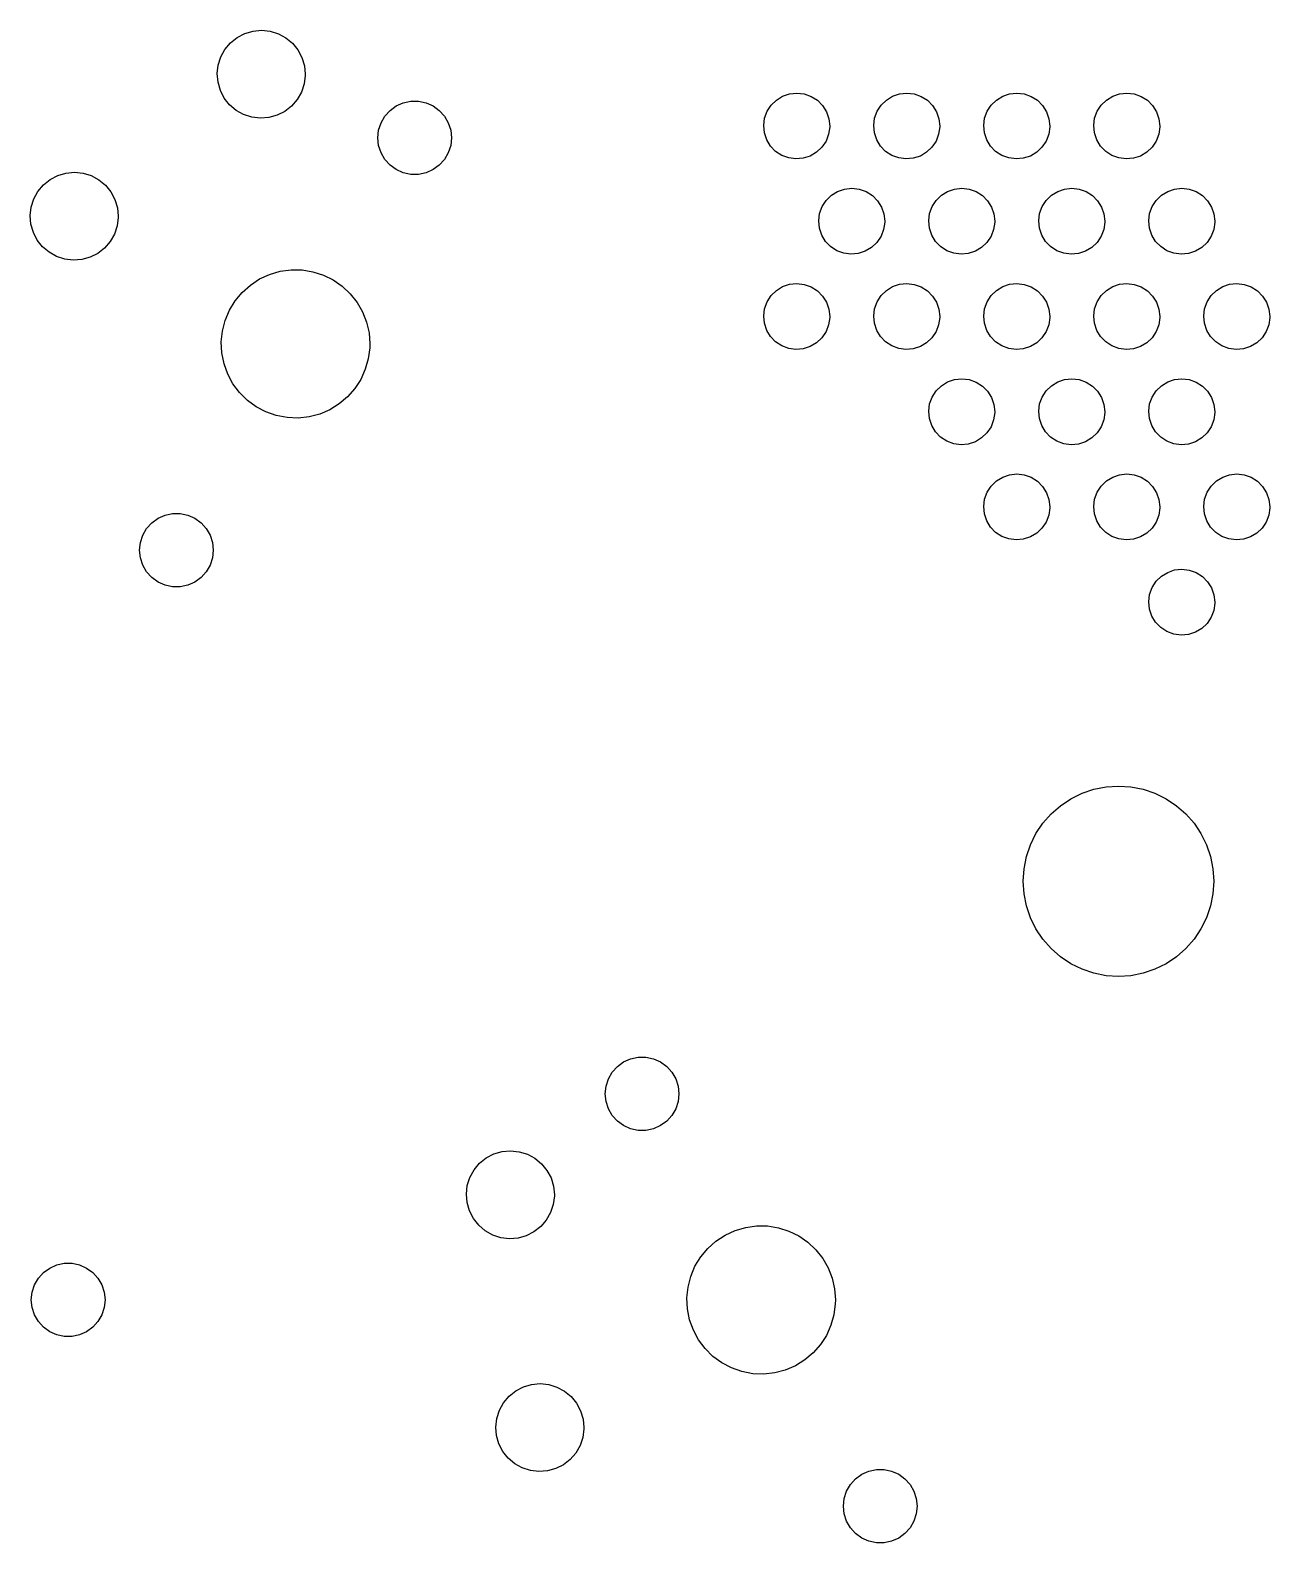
# Model space of a CAD drawing. Extents: x 195 to 313, y -163 to -63.
# Drawn here: x 224.88 to 253.49, y -154.69 to -119.75 of the extents above; entities that cross this region are included whole.
import ezdxf

# ---------------------------------------------------------------- set-up
doc = ezdxf.new("R2010")
doc.units = 0
doc.layers.add('BLACK', color=7, linetype='CONTINUOUS')

msp = doc.modelspace()

# ---------------------------------------------------------------- linework, layer by layer
at = {"layer": 'BLACK', "linetype": 'CONTINUOUS'}
for p, q in [((229.653, -119.92), (229.829, -119.828)), ((229.829, -119.828), (230.019, -119.772)), ((230.019, -119.772), (230.216, -119.754)), ((230.216, -119.754), (230.413, -119.775)), ((230.413, -119.775), (230.603, -119.833)), ((230.603, -119.833), (230.777, -119.928)), ((229.371, -120.196), (229.498, -120.044)), ((229.498, -120.044), (229.653, -119.92)), ((230.777, -119.928), (230.93, -120.054)), ((230.93, -120.054), (231.055, -120.208)), ((229.215, -120.559), (229.275, -120.37)), ((229.275, -120.37), (229.371, -120.196)), ((231.055, -120.208), (231.148, -120.383)), ((231.148, -120.383), (231.206, -120.573)), ((229.193, -120.756), (229.215, -120.559)), ((229.21, -120.953), (229.193, -120.756)), ((231.225, -120.798), (231.2, -120.995)), ((231.206, -120.573), (231.225, -120.77)), ((231.225, -120.77), (231.225, -120.798)), ((229.264, -121.144), (229.21, -120.953)), ((229.355, -121.32), (229.264, -121.144)), ((231.137, -121.183), (231.039, -121.356)), ((231.2, -120.995), (231.137, -121.183)), ((242.246, -121.277), (242.406, -121.222)), ((242.406, -121.222), (242.575, -121.204)), ((242.575, -121.204), (242.744, -121.224)), ((242.744, -121.224), (242.904, -121.281)), ((244.786, -121.277), (244.946, -121.222)), ((244.946, -121.222), (245.115, -121.204)), ((245.115, -121.204), (245.284, -121.224)), ((245.284, -121.224), (245.444, -121.281)), ((247.326, -121.277), (247.486, -121.222)), ((247.486, -121.222), (247.655, -121.204)), ((247.655, -121.204), (247.824, -121.224)), ((247.824, -121.224), (247.984, -121.281)), ((249.866, -121.277), (250.026, -121.222)), ((250.026, -121.222), (250.195, -121.204)), ((250.195, -121.204), (250.364, -121.224)), ((250.364, -121.224), (250.524, -121.281)), ((229.478, -121.476), (229.355, -121.32)), ((229.629, -121.604), (229.478, -121.476)), ((230.91, -121.506), (230.754, -121.628)), ((231.039, -121.356), (230.91, -121.506)), ((233.181, -121.605), (233.325, -121.5)), ((233.325, -121.5), (233.487, -121.428)), ((233.487, -121.428), (233.661, -121.391)), ((233.661, -121.391), (233.839, -121.391)), ((233.839, -121.391), (234.013, -121.428)), ((234.013, -121.428), (234.175, -121.5)), ((234.175, -121.5), (234.319, -121.605)), ((241.887, -121.627), (241.979, -121.484)), ((241.979, -121.484), (242.101, -121.366)), ((242.101, -121.366), (242.246, -121.277)), ((242.904, -121.281), (243.047, -121.372)), ((243.047, -121.372), (243.167, -121.493)), ((243.167, -121.493), (243.257, -121.637)), ((244.427, -121.627), (244.519, -121.484)), ((244.519, -121.484), (244.641, -121.366)), ((244.641, -121.366), (244.786, -121.277)), ((245.444, -121.281), (245.587, -121.372)), ((245.587, -121.372), (245.707, -121.493)), ((245.707, -121.493), (245.797, -121.637)), ((246.967, -121.627), (247.059, -121.484)), ((247.059, -121.484), (247.181, -121.366)), ((247.181, -121.366), (247.326, -121.277)), ((247.984, -121.281), (248.127, -121.372)), ((248.127, -121.372), (248.247, -121.493)), ((248.247, -121.493), (248.337, -121.637)), ((249.507, -121.627), (249.599, -121.484)), ((249.599, -121.484), (249.721, -121.366)), ((249.721, -121.366), (249.866, -121.277)), ((250.524, -121.281), (250.667, -121.372)), ((250.667, -121.372), (250.787, -121.493)), ((250.787, -121.493), (250.877, -121.637)), ((229.802, -121.701), (229.629, -121.604)), ((229.991, -121.762), (229.802, -121.701)), ((230.188, -121.786), (229.991, -121.762)), ((230.386, -121.77), (230.188, -121.786)), ((230.577, -121.717), (230.386, -121.77)), ((230.754, -121.628), (230.577, -121.717)), ((232.918, -122.06), (232.973, -121.891)), ((232.973, -121.891), (233.062, -121.737)), ((233.062, -121.737), (233.181, -121.605)), ((234.319, -121.605), (234.438, -121.737)), ((234.438, -121.737), (234.527, -121.891)), ((234.527, -121.891), (234.582, -122.06)), ((241.808, -121.955), (241.829, -121.787)), ((241.829, -121.787), (241.887, -121.627)), ((243.257, -121.637), (243.313, -121.797)), ((243.313, -121.797), (243.332, -121.966)), ((244.348, -121.955), (244.369, -121.787)), ((244.369, -121.787), (244.427, -121.627)), ((245.797, -121.637), (245.853, -121.797)), ((245.853, -121.797), (245.872, -121.966)), ((246.888, -121.955), (246.909, -121.787)), ((246.909, -121.787), (246.967, -121.627)), ((248.337, -121.637), (248.393, -121.797)), ((248.393, -121.797), (248.412, -121.966)), ((249.428, -121.955), (249.449, -121.787)), ((249.449, -121.787), (249.507, -121.627)), ((250.877, -121.637), (250.933, -121.797)), ((250.933, -121.797), (250.952, -121.966)), ((232.899, -122.237), (232.918, -122.06)), ((232.918, -122.414), (232.899, -122.237)), ((234.582, -122.06), (234.601, -122.237)), ((234.601, -122.237), (234.582, -122.414)), ((241.825, -122.124), (241.808, -121.955)), ((241.878, -122.286), (241.825, -122.124)), ((241.966, -122.431), (241.878, -122.286)), ((243.308, -122.156), (243.248, -122.314)), ((243.332, -121.987), (243.308, -122.156)), ((243.332, -121.966), (243.332, -121.987)), ((244.365, -122.124), (244.348, -121.955)), ((244.418, -122.286), (244.365, -122.124)), ((244.506, -122.431), (244.418, -122.286)), ((245.848, -122.156), (245.788, -122.314)), ((245.872, -121.987), (245.848, -122.156)), ((245.872, -121.966), (245.872, -121.987)), ((246.905, -122.124), (246.888, -121.955)), ((246.958, -122.286), (246.905, -122.124)), ((247.046, -122.431), (246.958, -122.286)), ((248.388, -122.156), (248.328, -122.314)), ((248.412, -121.987), (248.388, -122.156)), ((248.412, -121.966), (248.412, -121.987)), ((249.445, -122.124), (249.428, -121.955)), ((249.498, -122.286), (249.445, -122.124)), ((249.586, -122.431), (249.498, -122.286)), ((250.928, -122.156), (250.868, -122.314)), ((250.952, -121.987), (250.928, -122.156)), ((250.952, -121.966), (250.952, -121.987)), ((232.973, -122.583), (232.918, -122.414)), ((233.062, -122.737), (232.973, -122.583)), ((234.527, -122.583), (234.438, -122.737)), ((234.582, -122.414), (234.527, -122.583)), ((242.084, -122.553), (241.966, -122.431)), ((242.226, -122.646), (242.084, -122.553)), ((243.031, -122.573), (242.885, -122.66)), ((243.154, -122.456), (243.031, -122.573)), ((243.248, -122.314), (243.154, -122.456)), ((244.624, -122.553), (244.506, -122.431)), ((244.766, -122.646), (244.624, -122.553)), ((245.571, -122.573), (245.425, -122.66)), ((245.694, -122.456), (245.571, -122.573)), ((245.788, -122.314), (245.694, -122.456)), ((247.164, -122.553), (247.046, -122.431)), ((247.306, -122.646), (247.164, -122.553)), ((248.111, -122.573), (247.965, -122.66)), ((248.234, -122.456), (248.111, -122.573)), ((248.328, -122.314), (248.234, -122.456)), ((249.704, -122.553), (249.586, -122.431)), ((249.846, -122.646), (249.704, -122.553)), ((250.651, -122.573), (250.505, -122.66)), ((250.774, -122.456), (250.651, -122.573)), ((250.868, -122.314), (250.774, -122.456)), ((233.181, -122.869), (233.062, -122.737)), ((233.325, -122.974), (233.181, -122.869)), ((233.487, -123.046), (233.325, -122.974)), ((234.175, -122.974), (234.013, -123.046)), ((234.319, -122.869), (234.175, -122.974)), ((234.438, -122.737), (234.319, -122.869)), ((242.386, -122.705), (242.226, -122.646)), ((242.554, -122.728), (242.386, -122.705)), ((242.723, -122.712), (242.554, -122.728)), ((242.885, -122.66), (242.723, -122.712)), ((244.926, -122.705), (244.766, -122.646)), ((245.094, -122.728), (244.926, -122.705)), ((245.263, -122.712), (245.094, -122.728)), ((245.425, -122.66), (245.263, -122.712)), ((247.466, -122.705), (247.306, -122.646)), ((247.634, -122.728), (247.466, -122.705)), ((247.803, -122.712), (247.634, -122.728)), ((247.965, -122.66), (247.803, -122.712)), ((250.006, -122.705), (249.846, -122.646)), ((250.174, -122.728), (250.006, -122.705)), ((250.343, -122.712), (250.174, -122.728)), ((250.505, -122.66), (250.343, -122.712)), ((225.052, -123.476), (225.18, -123.324)), ((225.18, -123.324), (225.334, -123.2)), ((225.334, -123.2), (225.51, -123.108)), ((225.51, -123.108), (225.7, -123.052)), ((225.7, -123.052), (225.898, -123.034)), ((225.898, -123.034), (226.095, -123.055)), ((226.095, -123.055), (226.284, -123.113)), ((226.284, -123.113), (226.459, -123.208)), ((226.459, -123.208), (226.611, -123.334)), ((226.611, -123.334), (226.737, -123.488)), ((233.661, -123.083), (233.487, -123.046)), ((233.839, -123.083), (233.661, -123.083)), ((234.013, -123.046), (233.839, -123.083)), ((224.897, -123.839), (224.957, -123.65)), ((224.957, -123.65), (225.052, -123.476)), ((226.737, -123.488), (226.83, -123.663)), ((226.83, -123.663), (226.887, -123.853)), ((243.157, -123.827), (243.249, -123.684)), ((243.249, -123.684), (243.371, -123.566)), ((243.371, -123.566), (243.516, -123.477)), ((243.516, -123.477), (243.676, -123.422)), ((243.676, -123.422), (243.845, -123.404)), ((243.845, -123.404), (244.014, -123.424)), ((244.014, -123.424), (244.174, -123.481)), ((244.174, -123.481), (244.317, -123.572)), ((244.317, -123.572), (244.437, -123.693)), ((245.697, -123.827), (245.789, -123.684)), ((245.789, -123.684), (245.911, -123.566)), ((245.911, -123.566), (246.056, -123.477)), ((246.056, -123.477), (246.216, -123.422)), ((246.216, -123.422), (246.385, -123.404)), ((246.385, -123.404), (246.554, -123.424)), ((246.554, -123.424), (246.714, -123.481)), ((246.714, -123.481), (246.857, -123.572)), ((246.857, -123.572), (246.977, -123.693)), ((248.237, -123.827), (248.329, -123.684)), ((248.329, -123.684), (248.451, -123.566)), ((248.451, -123.566), (248.596, -123.477)), ((248.596, -123.477), (248.756, -123.422)), ((248.756, -123.422), (248.925, -123.404)), ((248.925, -123.404), (249.094, -123.424)), ((249.094, -123.424), (249.254, -123.481)), ((249.254, -123.481), (249.397, -123.572)), ((249.397, -123.572), (249.517, -123.693)), ((250.777, -123.827), (250.869, -123.684)), ((250.869, -123.684), (250.991, -123.566)), ((250.991, -123.566), (251.136, -123.477)), ((251.136, -123.477), (251.296, -123.422)), ((251.296, -123.422), (251.465, -123.404)), ((251.465, -123.404), (251.634, -123.424)), ((251.634, -123.424), (251.794, -123.481)), ((251.794, -123.481), (251.937, -123.572)), ((251.937, -123.572), (252.057, -123.693)), ((224.875, -124.036), (224.897, -123.839)), ((226.887, -123.853), (226.906, -124.05)), ((243.078, -124.155), (243.099, -123.987)), ((243.099, -123.987), (243.157, -123.827)), ((244.437, -123.693), (244.527, -123.837)), ((244.527, -123.837), (244.583, -123.997)), ((244.583, -123.997), (244.602, -124.166)), ((245.618, -124.155), (245.639, -123.987)), ((245.639, -123.987), (245.697, -123.827)), ((246.977, -123.693), (247.067, -123.837)), ((247.067, -123.837), (247.123, -123.997)), ((247.123, -123.997), (247.142, -124.166)), ((248.158, -124.155), (248.179, -123.987)), ((248.179, -123.987), (248.237, -123.827)), ((249.517, -123.693), (249.607, -123.837)), ((249.607, -123.837), (249.663, -123.997)), ((249.663, -123.997), (249.682, -124.166)), ((250.698, -124.155), (250.719, -123.987)), ((250.719, -123.987), (250.777, -123.827)), ((252.057, -123.693), (252.147, -123.837)), ((252.147, -123.837), (252.203, -123.997)), ((252.203, -123.997), (252.222, -124.166)), ((224.891, -124.233), (224.875, -124.036)), ((224.946, -124.424), (224.891, -124.233)), ((226.881, -124.275), (226.819, -124.463)), ((226.906, -124.078), (226.881, -124.275)), ((226.906, -124.05), (226.906, -124.078)), ((243.095, -124.324), (243.078, -124.155)), ((243.148, -124.486), (243.095, -124.324)), ((244.578, -124.356), (244.518, -124.514)), ((244.602, -124.187), (244.578, -124.356)), ((244.602, -124.166), (244.602, -124.187)), ((245.635, -124.324), (245.618, -124.155)), ((245.688, -124.486), (245.635, -124.324)), ((247.118, -124.356), (247.058, -124.514)), ((247.142, -124.187), (247.118, -124.356)), ((247.142, -124.166), (247.142, -124.187)), ((248.175, -124.324), (248.158, -124.155)), ((248.228, -124.486), (248.175, -124.324)), ((249.658, -124.356), (249.598, -124.514)), ((249.682, -124.187), (249.658, -124.356)), ((249.682, -124.166), (249.682, -124.187)), ((250.715, -124.324), (250.698, -124.155)), ((250.768, -124.486), (250.715, -124.324)), ((252.198, -124.356), (252.138, -124.514)), ((252.222, -124.187), (252.198, -124.356)), ((252.222, -124.166), (252.222, -124.187)), ((225.036, -124.6), (224.946, -124.424)), ((225.16, -124.756), (225.036, -124.6)), ((226.721, -124.636), (226.591, -124.786)), ((226.819, -124.463), (226.721, -124.636)), ((243.236, -124.631), (243.148, -124.486)), ((243.354, -124.753), (243.236, -124.631)), ((244.424, -124.656), (244.301, -124.773)), ((244.518, -124.514), (244.424, -124.656)), ((245.776, -124.631), (245.688, -124.486)), ((245.894, -124.753), (245.776, -124.631)), ((246.964, -124.656), (246.841, -124.773)), ((247.058, -124.514), (246.964, -124.656)), ((248.316, -124.631), (248.228, -124.486)), ((248.434, -124.753), (248.316, -124.631)), ((249.504, -124.656), (249.381, -124.773)), ((249.598, -124.514), (249.504, -124.656)), ((250.856, -124.631), (250.768, -124.486)), ((250.974, -124.753), (250.856, -124.631)), ((252.044, -124.656), (251.921, -124.773)), ((252.138, -124.514), (252.044, -124.656)), ((225.311, -124.884), (225.16, -124.756)), ((225.484, -124.981), (225.311, -124.884)), ((225.672, -125.042), (225.484, -124.981)), ((225.869, -125.066), (225.672, -125.042)), ((226.067, -125.051), (225.869, -125.066)), ((226.258, -124.997), (226.067, -125.051)), ((226.435, -124.908), (226.258, -124.997)), ((226.591, -124.786), (226.435, -124.908)), ((243.496, -124.846), (243.354, -124.753)), ((243.656, -124.905), (243.496, -124.846)), ((243.824, -124.928), (243.656, -124.905)), ((243.993, -124.912), (243.824, -124.928)), ((244.155, -124.86), (243.993, -124.912)), ((244.301, -124.773), (244.155, -124.86)), ((246.036, -124.846), (245.894, -124.753)), ((246.196, -124.905), (246.036, -124.846)), ((246.364, -124.928), (246.196, -124.905)), ((246.533, -124.912), (246.364, -124.928)), ((246.695, -124.86), (246.533, -124.912)), ((246.841, -124.773), (246.695, -124.86)), ((248.576, -124.846), (248.434, -124.753)), ((248.736, -124.905), (248.576, -124.846)), ((248.904, -124.928), (248.736, -124.905)), ((249.073, -124.912), (248.904, -124.928)), ((249.235, -124.86), (249.073, -124.912)), ((249.381, -124.773), (249.235, -124.86)), ((251.116, -124.846), (250.974, -124.753)), ((251.276, -124.905), (251.116, -124.846)), ((251.444, -124.928), (251.276, -124.905)), ((251.613, -124.912), (251.444, -124.928)), ((251.775, -124.86), (251.613, -124.912)), ((251.921, -124.773), (251.775, -124.86)), ((230.169, -125.5), (230.4, -125.394)), ((230.4, -125.394), (230.644, -125.323)), ((230.644, -125.323), (230.895, -125.289)), ((230.895, -125.289), (231.149, -125.292)), ((231.149, -125.292), (231.4, -125.333)), ((231.4, -125.333), (231.642, -125.41)), ((231.642, -125.41), (231.87, -125.523)), ((229.767, -125.809), (229.956, -125.64)), ((229.956, -125.64), (230.169, -125.5)), ((231.87, -125.523), (232.079, -125.668)), ((232.079, -125.668), (232.264, -125.842)), ((241.979, -125.884), (242.101, -125.766)), ((242.101, -125.766), (242.246, -125.677)), ((242.246, -125.677), (242.406, -125.622)), ((242.406, -125.622), (242.575, -125.604)), ((242.575, -125.604), (242.744, -125.624)), ((242.744, -125.624), (242.904, -125.681)), ((242.904, -125.681), (243.047, -125.772)), ((243.047, -125.772), (243.167, -125.893)), ((244.519, -125.884), (244.641, -125.766)), ((244.641, -125.766), (244.786, -125.677)), ((244.786, -125.677), (244.946, -125.622)), ((244.946, -125.622), (245.115, -125.604)), ((245.115, -125.604), (245.284, -125.624)), ((245.284, -125.624), (245.444, -125.681)), ((245.444, -125.681), (245.587, -125.772)), ((245.587, -125.772), (245.707, -125.893)), ((247.059, -125.884), (247.181, -125.766)), ((247.181, -125.766), (247.326, -125.677)), ((247.326, -125.677), (247.486, -125.622)), ((247.486, -125.622), (247.655, -125.604)), ((247.655, -125.604), (247.824, -125.624)), ((247.824, -125.624), (247.984, -125.681)), ((247.984, -125.681), (248.127, -125.772)), ((248.127, -125.772), (248.247, -125.893)), ((249.599, -125.884), (249.721, -125.766)), ((249.721, -125.766), (249.866, -125.677)), ((249.866, -125.677), (250.026, -125.622)), ((250.026, -125.622), (250.195, -125.604)), ((250.195, -125.604), (250.364, -125.624)), ((250.364, -125.624), (250.524, -125.681)), ((250.524, -125.681), (250.667, -125.772)), ((250.667, -125.772), (250.787, -125.893)), ((252.139, -125.884), (252.261, -125.766)), ((252.261, -125.766), (252.406, -125.677)), ((252.406, -125.677), (252.566, -125.622)), ((252.566, -125.622), (252.735, -125.604)), ((252.735, -125.604), (252.904, -125.624)), ((252.904, -125.624), (253.064, -125.681)), ((253.064, -125.681), (253.207, -125.772)), ((253.207, -125.772), (253.327, -125.893)), ((229.472, -126.222), (229.604, -126.004)), ((229.604, -126.004), (229.767, -125.809)), ((232.264, -125.842), (232.421, -126.041)), ((232.421, -126.041), (232.547, -126.262)), ((241.829, -126.187), (241.887, -126.027)), ((241.887, -126.027), (241.979, -125.884)), ((243.167, -125.893), (243.257, -126.037)), ((243.257, -126.037), (243.313, -126.197)), ((244.369, -126.187), (244.427, -126.027)), ((244.427, -126.027), (244.519, -125.884)), ((245.707, -125.893), (245.797, -126.037)), ((245.797, -126.037), (245.853, -126.197)), ((246.909, -126.187), (246.967, -126.027)), ((246.967, -126.027), (247.059, -125.884)), ((248.247, -125.893), (248.337, -126.037)), ((248.337, -126.037), (248.393, -126.197)), ((249.449, -126.187), (249.507, -126.027)), ((249.507, -126.027), (249.599, -125.884)), ((250.787, -125.893), (250.877, -126.037)), ((250.877, -126.037), (250.933, -126.197)), ((251.989, -126.187), (252.047, -126.027)), ((252.047, -126.027), (252.139, -125.884)), ((253.327, -125.893), (253.417, -126.037)), ((253.417, -126.037), (253.473, -126.197)), ((229.312, -126.702), (229.374, -126.456)), ((229.374, -126.456), (229.472, -126.222)), ((232.547, -126.262), (232.64, -126.499)), ((241.808, -126.355), (241.829, -126.187)), ((241.825, -126.524), (241.808, -126.355)), ((243.332, -126.387), (243.308, -126.556)), ((243.313, -126.197), (243.332, -126.366)), ((243.332, -126.366), (243.332, -126.387)), ((244.348, -126.355), (244.369, -126.187)), ((244.365, -126.524), (244.348, -126.355)), ((245.872, -126.387), (245.848, -126.556)), ((245.853, -126.197), (245.872, -126.366)), ((245.872, -126.366), (245.872, -126.387)), ((246.888, -126.355), (246.909, -126.187)), ((246.905, -126.524), (246.888, -126.355)), ((248.412, -126.387), (248.388, -126.556)), ((248.393, -126.197), (248.412, -126.366)), ((248.412, -126.366), (248.412, -126.387)), ((249.428, -126.355), (249.449, -126.187)), ((249.445, -126.524), (249.428, -126.355)), ((250.952, -126.387), (250.928, -126.556)), ((250.933, -126.197), (250.952, -126.366)), ((250.952, -126.366), (250.952, -126.387)), ((251.968, -126.355), (251.989, -126.187)), ((251.985, -126.524), (251.968, -126.355)), ((253.492, -126.387), (253.468, -126.556)), ((253.473, -126.197), (253.492, -126.366)), ((253.492, -126.366), (253.492, -126.387)), ((229.286, -126.955), (229.312, -126.702)), ((232.64, -126.499), (232.696, -126.747)), ((232.696, -126.747), (232.714, -127)), ((241.878, -126.686), (241.825, -126.524)), ((241.966, -126.831), (241.878, -126.686)), ((243.248, -126.714), (243.154, -126.856)), ((243.308, -126.556), (243.248, -126.714)), ((244.418, -126.686), (244.365, -126.524)), ((244.506, -126.831), (244.418, -126.686)), ((245.788, -126.714), (245.694, -126.856)), ((245.848, -126.556), (245.788, -126.714)), ((246.958, -126.686), (246.905, -126.524)), ((247.046, -126.831), (246.958, -126.686)), ((248.328, -126.714), (248.234, -126.856)), ((248.388, -126.556), (248.328, -126.714)), ((249.498, -126.686), (249.445, -126.524)), ((249.586, -126.831), (249.498, -126.686)), ((250.868, -126.714), (250.774, -126.856)), ((250.928, -126.556), (250.868, -126.714)), ((252.038, -126.686), (251.985, -126.524)), ((252.126, -126.831), (252.038, -126.686)), ((253.408, -126.714), (253.314, -126.856)), ((253.468, -126.556), (253.408, -126.714)), ((229.298, -127.209), (229.286, -126.955)), ((232.712, -127.09), (232.68, -127.342)), ((232.714, -127), (232.712, -127.09)), ((242.084, -126.953), (241.966, -126.831)), ((242.226, -127.046), (242.084, -126.953)), ((242.386, -127.105), (242.226, -127.046)), ((242.554, -127.128), (242.386, -127.105)), ((242.723, -127.112), (242.554, -127.128)), ((242.885, -127.06), (242.723, -127.112)), ((243.031, -126.973), (242.885, -127.06)), ((243.154, -126.856), (243.031, -126.973)), ((244.624, -126.953), (244.506, -126.831)), ((244.766, -127.046), (244.624, -126.953)), ((244.926, -127.105), (244.766, -127.046)), ((245.094, -127.128), (244.926, -127.105)), ((245.263, -127.112), (245.094, -127.128)), ((245.425, -127.06), (245.263, -127.112)), ((245.571, -126.973), (245.425, -127.06)), ((245.694, -126.856), (245.571, -126.973)), ((247.164, -126.953), (247.046, -126.831)), ((247.306, -127.046), (247.164, -126.953)), ((247.466, -127.105), (247.306, -127.046)), ((247.634, -127.128), (247.466, -127.105)), ((247.803, -127.112), (247.634, -127.128)), ((247.965, -127.06), (247.803, -127.112)), ((248.111, -126.973), (247.965, -127.06)), ((248.234, -126.856), (248.111, -126.973)), ((249.704, -126.953), (249.586, -126.831)), ((249.846, -127.046), (249.704, -126.953)), ((250.006, -127.105), (249.846, -127.046)), ((250.174, -127.128), (250.006, -127.105)), ((250.343, -127.112), (250.174, -127.128)), ((250.505, -127.06), (250.343, -127.112)), ((250.651, -126.973), (250.505, -127.06)), ((250.774, -126.856), (250.651, -126.973)), ((252.244, -126.953), (252.126, -126.831)), ((252.386, -127.046), (252.244, -126.953)), ((252.546, -127.105), (252.386, -127.046)), ((252.714, -127.128), (252.546, -127.105)), ((252.883, -127.112), (252.714, -127.128)), ((253.045, -127.06), (252.883, -127.112)), ((253.191, -126.973), (253.045, -127.06)), ((253.314, -126.856), (253.191, -126.973)), ((229.348, -127.458), (229.298, -127.209)), ((229.434, -127.697), (229.348, -127.458)), ((232.68, -127.342), (232.611, -127.586)), ((229.554, -127.921), (229.434, -127.697)), ((232.507, -127.818), (232.369, -128.032)), ((232.611, -127.586), (232.507, -127.818)), ((246.056, -127.877), (246.216, -127.822)), ((246.216, -127.822), (246.385, -127.804)), ((246.385, -127.804), (246.554, -127.824)), ((246.554, -127.824), (246.714, -127.881)), ((248.596, -127.877), (248.756, -127.822)), ((248.756, -127.822), (248.925, -127.804)), ((248.925, -127.804), (249.094, -127.824)), ((249.094, -127.824), (249.254, -127.881)), ((251.136, -127.877), (251.296, -127.822)), ((251.296, -127.822), (251.465, -127.804)), ((251.465, -127.804), (251.634, -127.824)), ((251.634, -127.824), (251.794, -127.881)), ((229.706, -128.125), (229.554, -127.921)), ((229.887, -128.304), (229.706, -128.125)), ((232.202, -128.223), (232.008, -128.387)), ((232.369, -128.032), (232.202, -128.223)), ((245.697, -128.227), (245.789, -128.084)), ((245.789, -128.084), (245.911, -127.966)), ((245.911, -127.966), (246.056, -127.877)), ((246.714, -127.881), (246.857, -127.972)), ((246.857, -127.972), (246.977, -128.093)), ((246.977, -128.093), (247.067, -128.237)), ((248.237, -128.227), (248.329, -128.084)), ((248.329, -128.084), (248.451, -127.966)), ((248.451, -127.966), (248.596, -127.877)), ((249.254, -127.881), (249.397, -127.972)), ((249.397, -127.972), (249.517, -128.093)), ((249.517, -128.093), (249.607, -128.237)), ((250.777, -128.227), (250.869, -128.084)), ((250.869, -128.084), (250.991, -127.966)), ((250.991, -127.966), (251.136, -127.877)), ((251.794, -127.881), (251.937, -127.972)), ((251.937, -127.972), (252.057, -128.093)), ((252.057, -128.093), (252.147, -128.237)), ((230.091, -128.454), (229.887, -128.304)), ((230.316, -128.572), (230.091, -128.454)), ((230.556, -128.656), (230.316, -128.572)), ((231.792, -128.521), (231.558, -128.621)), ((232.008, -128.387), (231.792, -128.521)), ((245.618, -128.555), (245.639, -128.387)), ((245.635, -128.724), (245.618, -128.555)), ((245.639, -128.387), (245.697, -128.227)), ((247.067, -128.237), (247.123, -128.397)), ((247.123, -128.397), (247.142, -128.566)), ((247.142, -128.566), (247.142, -128.587)), ((248.158, -128.555), (248.179, -128.387)), ((248.175, -128.724), (248.158, -128.555)), ((248.179, -128.387), (248.237, -128.227)), ((249.607, -128.237), (249.663, -128.397)), ((249.663, -128.397), (249.682, -128.566)), ((249.682, -128.566), (249.682, -128.587)), ((250.698, -128.555), (250.719, -128.387)), ((250.715, -128.724), (250.698, -128.555)), ((250.719, -128.387), (250.777, -128.227)), ((252.147, -128.237), (252.203, -128.397)), ((252.203, -128.397), (252.222, -128.566)), ((252.222, -128.566), (252.222, -128.587)), ((230.806, -128.703), (230.556, -128.656)), ((231.06, -128.713), (230.806, -128.703)), ((231.312, -128.686), (231.06, -128.713)), ((231.558, -128.621), (231.312, -128.686)), ((245.688, -128.886), (245.635, -128.724)), ((245.776, -129.031), (245.688, -128.886)), ((247.058, -128.914), (246.964, -129.056)), ((247.118, -128.756), (247.058, -128.914)), ((247.142, -128.587), (247.118, -128.756)), ((248.228, -128.886), (248.175, -128.724)), ((248.316, -129.031), (248.228, -128.886)), ((249.598, -128.914), (249.504, -129.056)), ((249.658, -128.756), (249.598, -128.914)), ((249.682, -128.587), (249.658, -128.756)), ((250.768, -128.886), (250.715, -128.724)), ((250.856, -129.031), (250.768, -128.886)), ((252.138, -128.914), (252.044, -129.056)), ((252.198, -128.756), (252.138, -128.914)), ((252.222, -128.587), (252.198, -128.756)), ((245.894, -129.153), (245.776, -129.031)), ((246.036, -129.246), (245.894, -129.153)), ((246.196, -129.305), (246.036, -129.246)), ((246.695, -129.26), (246.533, -129.312)), ((246.841, -129.173), (246.695, -129.26)), ((246.964, -129.056), (246.841, -129.173)), ((248.434, -129.153), (248.316, -129.031)), ((248.576, -129.246), (248.434, -129.153)), ((248.736, -129.305), (248.576, -129.246)), ((249.235, -129.26), (249.073, -129.312)), ((249.381, -129.173), (249.235, -129.26)), ((249.504, -129.056), (249.381, -129.173)), ((250.974, -129.153), (250.856, -129.031)), ((251.116, -129.246), (250.974, -129.153)), ((251.276, -129.305), (251.116, -129.246)), ((251.775, -129.26), (251.613, -129.312)), ((251.921, -129.173), (251.775, -129.26)), ((252.044, -129.056), (251.921, -129.173)), ((246.364, -129.328), (246.196, -129.305)), ((246.533, -129.312), (246.364, -129.328)), ((248.904, -129.328), (248.736, -129.305)), ((249.073, -129.312), (248.904, -129.328)), ((251.444, -129.328), (251.276, -129.305)), ((251.613, -129.312), (251.444, -129.328)), ((246.967, -130.427), (247.059, -130.284)), ((247.059, -130.284), (247.181, -130.166)), ((247.181, -130.166), (247.326, -130.077)), ((247.326, -130.077), (247.486, -130.022)), ((247.486, -130.022), (247.655, -130.004)), ((247.655, -130.004), (247.824, -130.024)), ((247.824, -130.024), (247.984, -130.081)), ((247.984, -130.081), (248.127, -130.172)), ((248.127, -130.172), (248.247, -130.293)), ((248.247, -130.293), (248.337, -130.437)), ((249.507, -130.427), (249.599, -130.284)), ((249.599, -130.284), (249.721, -130.166)), ((249.721, -130.166), (249.866, -130.077)), ((249.866, -130.077), (250.026, -130.022)), ((250.026, -130.022), (250.195, -130.004)), ((250.195, -130.004), (250.364, -130.024)), ((250.364, -130.024), (250.524, -130.081)), ((250.524, -130.081), (250.667, -130.172)), ((250.667, -130.172), (250.787, -130.293)), ((250.787, -130.293), (250.877, -130.437)), ((252.047, -130.427), (252.139, -130.284)), ((252.139, -130.284), (252.261, -130.166)), ((252.261, -130.166), (252.406, -130.077)), ((252.406, -130.077), (252.566, -130.022)), ((252.566, -130.022), (252.735, -130.004)), ((252.735, -130.004), (252.904, -130.024)), ((252.904, -130.024), (253.064, -130.081)), ((253.064, -130.081), (253.207, -130.172)), ((253.207, -130.172), (253.327, -130.293)), ((253.327, -130.293), (253.417, -130.437)), ((246.888, -130.755), (246.909, -130.587)), ((246.909, -130.587), (246.967, -130.427)), ((248.337, -130.437), (248.393, -130.597)), ((248.393, -130.597), (248.412, -130.766)), ((249.428, -130.755), (249.449, -130.587)), ((249.449, -130.587), (249.507, -130.427)), ((250.877, -130.437), (250.933, -130.597)), ((250.933, -130.597), (250.952, -130.766)), ((251.968, -130.755), (251.989, -130.587)), ((251.989, -130.587), (252.047, -130.427)), ((253.417, -130.437), (253.473, -130.597)), ((253.473, -130.597), (253.492, -130.766)), ((227.825, -131.026), (227.987, -130.954)), ((227.987, -130.954), (228.161, -130.917)), ((228.161, -130.917), (228.339, -130.917)), ((228.339, -130.917), (228.513, -130.954)), ((228.513, -130.954), (228.675, -131.026)), ((246.905, -130.924), (246.888, -130.755)), ((246.958, -131.086), (246.905, -130.924)), ((248.388, -130.956), (248.328, -131.114)), ((248.412, -130.787), (248.388, -130.956)), ((248.412, -130.766), (248.412, -130.787)), ((249.445, -130.924), (249.428, -130.755)), ((249.498, -131.086), (249.445, -130.924)), ((250.928, -130.956), (250.868, -131.114)), ((250.952, -130.787), (250.928, -130.956)), ((250.952, -130.766), (250.952, -130.787)), ((251.985, -130.924), (251.968, -130.755)), ((252.038, -131.086), (251.985, -130.924)), ((253.468, -130.956), (253.408, -131.114)), ((253.492, -130.787), (253.468, -130.956)), ((253.492, -130.766), (253.492, -130.787)), ((227.473, -131.417), (227.562, -131.263)), ((227.562, -131.263), (227.681, -131.131)), ((227.681, -131.131), (227.825, -131.026)), ((228.675, -131.026), (228.819, -131.131)), ((228.819, -131.131), (228.938, -131.263)), ((228.938, -131.263), (229.027, -131.417)), ((247.046, -131.231), (246.958, -131.086)), ((247.164, -131.353), (247.046, -131.231)), ((247.306, -131.446), (247.164, -131.353)), ((248.234, -131.256), (248.111, -131.373)), ((248.328, -131.114), (248.234, -131.256)), ((249.586, -131.231), (249.498, -131.086)), ((249.704, -131.353), (249.586, -131.231)), ((249.846, -131.446), (249.704, -131.353)), ((250.774, -131.256), (250.651, -131.373)), ((250.868, -131.114), (250.774, -131.256)), ((252.126, -131.231), (252.038, -131.086)), ((252.244, -131.353), (252.126, -131.231)), ((252.386, -131.446), (252.244, -131.353)), ((253.314, -131.256), (253.191, -131.373)), ((253.408, -131.114), (253.314, -131.256)), ((227.399, -131.763), (227.418, -131.586)), ((227.418, -131.586), (227.473, -131.417)), ((229.027, -131.417), (229.082, -131.586)), ((229.082, -131.586), (229.101, -131.763)), ((247.466, -131.505), (247.306, -131.446)), ((247.634, -131.528), (247.466, -131.505)), ((247.803, -131.512), (247.634, -131.528)), ((247.965, -131.46), (247.803, -131.512)), ((248.111, -131.373), (247.965, -131.46)), ((250.006, -131.505), (249.846, -131.446)), ((250.174, -131.528), (250.006, -131.505)), ((250.343, -131.512), (250.174, -131.528)), ((250.505, -131.46), (250.343, -131.512)), ((250.651, -131.373), (250.505, -131.46)), ((252.546, -131.505), (252.386, -131.446)), ((252.714, -131.528), (252.546, -131.505)), ((252.883, -131.512), (252.714, -131.528)), ((253.045, -131.46), (252.883, -131.512)), ((253.191, -131.373), (253.045, -131.46)), ((227.418, -131.94), (227.399, -131.763)), ((227.473, -132.109), (227.418, -131.94)), ((229.082, -131.94), (229.027, -132.109)), ((229.101, -131.763), (229.082, -131.94)), ((227.562, -132.263), (227.473, -132.109)), ((227.681, -132.395), (227.562, -132.263)), ((227.825, -132.5), (227.681, -132.395)), ((228.819, -132.395), (228.675, -132.5)), ((228.938, -132.263), (228.819, -132.395)), ((229.027, -132.109), (228.938, -132.263)), ((250.869, -132.484), (250.991, -132.366)), ((250.991, -132.366), (251.136, -132.277)), ((251.136, -132.277), (251.296, -132.222)), ((251.296, -132.222), (251.465, -132.204)), ((251.465, -132.204), (251.634, -132.224)), ((251.634, -132.224), (251.794, -132.281)), ((251.794, -132.281), (251.937, -132.372)), ((251.937, -132.372), (252.057, -132.493)), ((227.987, -132.572), (227.825, -132.5)), ((228.161, -132.609), (227.987, -132.572)), ((228.339, -132.609), (228.161, -132.609)), ((228.513, -132.572), (228.339, -132.609)), ((228.675, -132.5), (228.513, -132.572)), ((250.719, -132.787), (250.777, -132.627)), ((250.777, -132.627), (250.869, -132.484)), ((252.057, -132.493), (252.147, -132.637)), ((252.147, -132.637), (252.203, -132.797)), ((250.698, -132.955), (250.719, -132.787)), ((250.715, -133.124), (250.698, -132.955)), ((252.222, -132.987), (252.198, -133.156)), ((252.203, -132.797), (252.222, -132.966)), ((252.222, -132.966), (252.222, -132.987)), ((250.768, -133.286), (250.715, -133.124)), ((250.856, -133.431), (250.768, -133.286)), ((250.974, -133.553), (250.856, -133.431)), ((252.044, -133.456), (251.921, -133.573)), ((252.138, -133.314), (252.044, -133.456)), ((252.198, -133.156), (252.138, -133.314)), ((251.116, -133.646), (250.974, -133.553)), ((251.276, -133.705), (251.116, -133.646)), ((251.444, -133.728), (251.276, -133.705)), ((251.613, -133.712), (251.444, -133.728)), ((251.775, -133.66), (251.613, -133.712)), ((251.921, -133.573), (251.775, -133.66)), ((249.158, -137.381), (249.431, -137.288)), ((249.431, -137.288), (249.713, -137.232)), ((249.713, -137.232), (250, -137.213)), ((250, -137.213), (250.287, -137.232)), ((250.287, -137.232), (250.569, -137.288)), ((250.569, -137.288), (250.842, -137.381)), ((248.661, -137.668), (248.9, -137.508)), ((248.9, -137.508), (249.158, -137.381)), ((250.842, -137.381), (251.1, -137.508)), ((251.1, -137.508), (251.339, -137.668)), ((248.255, -138.074), (248.444, -137.858)), ((248.444, -137.858), (248.661, -137.668)), ((251.339, -137.668), (251.556, -137.858)), ((251.556, -137.858), (251.745, -138.074)), ((247.967, -138.571), (248.095, -138.313)), ((248.095, -138.313), (248.255, -138.074)), ((251.745, -138.074), (251.905, -138.313)), ((251.905, -138.313), (252.033, -138.571)), ((247.875, -138.844), (247.967, -138.571)), ((252.033, -138.571), (252.125, -138.844)), ((247.819, -139.126), (247.875, -138.844)), ((252.125, -138.844), (252.181, -139.126)), ((247.8, -139.413), (247.819, -139.126)), ((252.181, -139.126), (252.2, -139.413)), ((247.819, -139.7), (247.8, -139.413)), ((247.875, -139.983), (247.819, -139.7)), ((252.181, -139.7), (252.125, -139.983)), ((252.2, -139.413), (252.181, -139.7)), ((247.967, -140.255), (247.875, -139.983)), ((252.125, -139.983), (252.033, -140.255)), ((248.095, -140.513), (247.967, -140.255)), ((252.033, -140.255), (251.905, -140.513)), ((248.255, -140.753), (248.095, -140.513)), ((248.444, -140.969), (248.255, -140.753)), ((251.745, -140.753), (251.556, -140.969)), ((251.905, -140.513), (251.745, -140.753)), ((248.661, -141.159), (248.444, -140.969)), ((251.556, -140.969), (251.339, -141.159)), ((248.9, -141.319), (248.661, -141.159)), ((249.158, -141.446), (248.9, -141.319)), ((249.431, -141.538), (249.158, -141.446)), ((250.842, -141.446), (250.569, -141.538)), ((251.1, -141.319), (250.842, -141.446)), ((251.339, -141.159), (251.1, -141.319)), ((249.713, -141.595), (249.431, -141.538)), ((250, -141.613), (249.713, -141.595)), ((250.287, -141.595), (250, -141.613)), ((250.569, -141.538), (250.287, -141.595)), ((238.431, -143.689), (238.575, -143.584)), ((238.575, -143.584), (238.737, -143.512)), ((238.737, -143.512), (238.911, -143.475)), ((238.911, -143.475), (239.089, -143.475)), ((239.089, -143.475), (239.263, -143.512)), ((239.263, -143.512), (239.425, -143.584)), ((239.425, -143.584), (239.569, -143.689)), ((238.223, -143.975), (238.312, -143.821)), ((238.312, -143.821), (238.431, -143.689)), ((239.569, -143.689), (239.688, -143.821)), ((239.688, -143.821), (239.777, -143.975)), ((238.149, -144.321), (238.168, -144.144)), ((238.168, -144.144), (238.223, -143.975)), ((239.777, -143.975), (239.832, -144.144)), ((239.832, -144.144), (239.851, -144.321)), ((238.168, -144.498), (238.149, -144.321)), ((238.223, -144.667), (238.168, -144.498)), ((239.832, -144.498), (239.777, -144.667)), ((239.851, -144.321), (239.832, -144.498)), ((238.312, -144.821), (238.223, -144.667)), ((238.431, -144.953), (238.312, -144.821)), ((238.575, -145.058), (238.431, -144.953)), ((239.569, -144.953), (239.425, -145.058)), ((239.688, -144.821), (239.569, -144.953)), ((239.777, -144.667), (239.688, -144.821)), ((238.737, -145.13), (238.575, -145.058)), ((238.911, -145.167), (238.737, -145.13)), ((239.089, -145.167), (238.911, -145.167)), ((239.263, -145.13), (239.089, -145.167)), ((239.425, -145.058), (239.263, -145.13)), ((235.579, -145.712), (235.769, -145.656)), ((235.769, -145.656), (235.966, -145.638)), ((235.966, -145.638), (236.163, -145.659)), ((236.163, -145.659), (236.353, -145.717)), ((235.121, -146.08), (235.248, -145.928)), ((235.248, -145.928), (235.403, -145.804)), ((235.403, -145.804), (235.579, -145.712)), ((236.353, -145.717), (236.527, -145.812)), ((236.527, -145.812), (236.68, -145.938)), ((236.68, -145.938), (236.805, -146.092)), ((234.965, -146.443), (235.025, -146.254)), ((235.025, -146.254), (235.121, -146.08)), ((236.805, -146.092), (236.898, -146.267)), ((236.898, -146.267), (236.956, -146.457)), ((234.943, -146.64), (234.965, -146.443)), ((234.96, -146.837), (234.943, -146.64)), ((236.975, -146.682), (236.95, -146.879)), ((236.956, -146.457), (236.975, -146.654)), ((236.975, -146.654), (236.975, -146.682)), ((235.014, -147.028), (234.96, -146.837)), ((235.105, -147.204), (235.014, -147.028)), ((236.887, -147.067), (236.789, -147.24)), ((236.95, -146.879), (236.887, -147.067)), ((235.228, -147.36), (235.105, -147.204)), ((235.379, -147.488), (235.228, -147.36)), ((236.66, -147.39), (236.504, -147.512)), ((236.789, -147.24), (236.66, -147.39)), ((241.15, -147.478), (241.394, -147.407)), ((241.394, -147.407), (241.645, -147.373)), ((241.645, -147.373), (241.899, -147.376)), ((241.899, -147.376), (242.15, -147.417)), ((242.15, -147.417), (242.392, -147.494)), ((235.552, -147.585), (235.379, -147.488)), ((235.741, -147.646), (235.552, -147.585)), ((235.938, -147.67), (235.741, -147.646)), ((236.136, -147.655), (235.938, -147.67)), ((236.327, -147.601), (236.136, -147.655)), ((236.504, -147.512), (236.327, -147.601)), ((240.517, -147.893), (240.706, -147.724)), ((240.706, -147.724), (240.919, -147.585)), ((240.919, -147.585), (241.15, -147.478)), ((242.392, -147.494), (242.62, -147.607)), ((242.62, -147.607), (242.829, -147.752)), ((242.829, -147.752), (243.014, -147.926)), ((240.222, -148.306), (240.354, -148.088)), ((240.354, -148.088), (240.517, -147.893)), ((243.014, -147.926), (243.171, -148.125)), ((243.171, -148.125), (243.297, -148.346)), ((225.062, -148.584), (225.181, -148.452)), ((225.181, -148.452), (225.325, -148.347)), ((225.325, -148.347), (225.487, -148.275)), ((225.487, -148.275), (225.661, -148.238)), ((225.661, -148.238), (225.839, -148.238)), ((225.839, -148.238), (226.013, -148.275)), ((226.013, -148.275), (226.175, -148.347)), ((226.175, -148.347), (226.319, -148.452)), ((226.319, -148.452), (226.438, -148.584)), ((240.124, -148.54), (240.222, -148.306)), ((243.297, -148.346), (243.39, -148.583)), ((224.918, -148.907), (224.973, -148.738)), ((224.973, -148.738), (225.062, -148.584)), ((226.438, -148.584), (226.527, -148.738)), ((226.527, -148.738), (226.582, -148.907)), ((240.036, -149.039), (240.062, -148.786)), ((240.062, -148.786), (240.124, -148.54)), ((243.39, -148.583), (243.446, -148.831)), ((243.446, -148.831), (243.464, -149.084)), ((224.899, -149.084), (224.918, -148.907)), ((224.918, -149.261), (224.899, -149.084)), ((226.582, -148.907), (226.601, -149.084)), ((226.601, -149.084), (226.582, -149.261)), ((240.048, -149.293), (240.036, -149.039)), ((243.462, -149.174), (243.43, -149.426)), ((243.464, -149.084), (243.462, -149.174)), ((224.973, -149.43), (224.918, -149.261)), ((225.062, -149.584), (224.973, -149.43)), ((226.527, -149.43), (226.438, -149.584)), ((226.582, -149.261), (226.527, -149.43)), ((240.098, -149.542), (240.048, -149.293)), ((243.43, -149.426), (243.361, -149.67)), ((225.181, -149.716), (225.062, -149.584)), ((225.325, -149.821), (225.181, -149.716)), ((225.487, -149.893), (225.325, -149.821)), ((226.175, -149.821), (226.013, -149.893)), ((226.319, -149.716), (226.175, -149.821)), ((226.438, -149.584), (226.319, -149.716)), ((240.184, -149.781), (240.098, -149.542)), ((240.304, -150.005), (240.184, -149.781)), ((243.361, -149.67), (243.257, -149.902)), ((225.661, -149.93), (225.487, -149.893)), ((225.839, -149.93), (225.661, -149.93)), ((226.013, -149.893), (225.839, -149.93)), ((240.456, -150.209), (240.304, -150.005)), ((240.637, -150.388), (240.456, -150.209)), ((243.119, -150.116), (242.952, -150.307)), ((243.257, -149.902), (243.119, -150.116)), ((240.841, -150.538), (240.637, -150.388)), ((241.066, -150.656), (240.841, -150.538)), ((242.758, -150.471), (242.542, -150.605)), ((242.952, -150.307), (242.758, -150.471)), ((241.306, -150.74), (241.066, -150.656)), ((241.556, -150.788), (241.306, -150.74)), ((241.81, -150.798), (241.556, -150.788)), ((242.062, -150.77), (241.81, -150.798)), ((242.308, -150.705), (242.062, -150.77)), ((242.542, -150.605), (242.308, -150.705)), ((235.93, -151.308), (236.084, -151.184)), ((236.084, -151.184), (236.26, -151.092)), ((236.26, -151.092), (236.45, -151.036)), ((236.45, -151.036), (236.648, -151.018)), ((236.648, -151.018), (236.845, -151.039)), ((236.845, -151.039), (237.034, -151.097)), ((237.034, -151.097), (237.209, -151.192)), ((237.209, -151.192), (237.361, -151.318)), ((235.647, -151.823), (235.707, -151.634)), ((235.707, -151.634), (235.802, -151.46)), ((235.802, -151.46), (235.93, -151.308)), ((237.361, -151.318), (237.487, -151.472)), ((237.487, -151.472), (237.58, -151.647)), ((235.625, -152.02), (235.647, -151.823)), ((237.58, -151.647), (237.637, -151.837)), ((237.637, -151.837), (237.656, -152.034)), ((235.641, -152.218), (235.625, -152.02)), ((235.696, -152.408), (235.641, -152.218)), ((237.631, -152.259), (237.569, -152.447)), ((237.656, -152.062), (237.631, -152.259)), ((237.656, -152.034), (237.656, -152.062)), ((235.786, -152.584), (235.696, -152.408)), ((235.91, -152.74), (235.786, -152.584)), ((237.471, -152.62), (237.341, -152.77)), ((237.569, -152.447), (237.471, -152.62)), ((236.061, -152.868), (235.91, -152.74)), ((236.234, -152.965), (236.061, -152.868)), ((236.422, -153.026), (236.234, -152.965)), ((236.619, -153.05), (236.422, -153.026)), ((237.008, -152.981), (236.817, -153.035)), ((237.185, -152.892), (237.008, -152.981)), ((237.341, -152.77), (237.185, -152.892)), ((244.237, -153.038), (244.411, -153.001)), ((244.411, -153.001), (244.589, -153.001)), ((244.589, -153.001), (244.763, -153.038)), ((236.817, -153.035), (236.619, -153.05)), ((243.723, -153.501), (243.812, -153.347)), ((243.812, -153.347), (243.931, -153.215)), ((243.931, -153.215), (244.075, -153.11)), ((244.075, -153.11), (244.237, -153.038)), ((244.763, -153.038), (244.925, -153.11)), ((244.925, -153.11), (245.069, -153.215)), ((245.069, -153.215), (245.188, -153.347)), ((245.188, -153.347), (245.277, -153.501)), ((243.649, -153.847), (243.668, -153.67)), ((243.668, -153.67), (243.723, -153.501)), ((245.277, -153.501), (245.332, -153.67)), ((245.332, -153.67), (245.351, -153.847)), ((243.668, -154.024), (243.649, -153.847)), ((243.723, -154.193), (243.668, -154.024)), ((245.332, -154.024), (245.277, -154.193)), ((245.351, -153.847), (245.332, -154.024)), ((243.812, -154.347), (243.723, -154.193)), ((243.931, -154.48), (243.812, -154.347)), ((245.188, -154.347), (245.069, -154.48)), ((245.277, -154.193), (245.188, -154.347)), ((244.075, -154.584), (243.931, -154.48)), ((244.237, -154.656), (244.075, -154.584)), ((244.411, -154.693), (244.237, -154.656)), ((244.589, -154.693), (244.411, -154.693)), ((244.763, -154.656), (244.589, -154.693)), ((244.925, -154.584), (244.763, -154.656)), ((245.069, -154.48), (244.925, -154.584))]:
    msp.add_line(p, q, dxfattribs=at)

doc.saveas('drawing.dxf')
